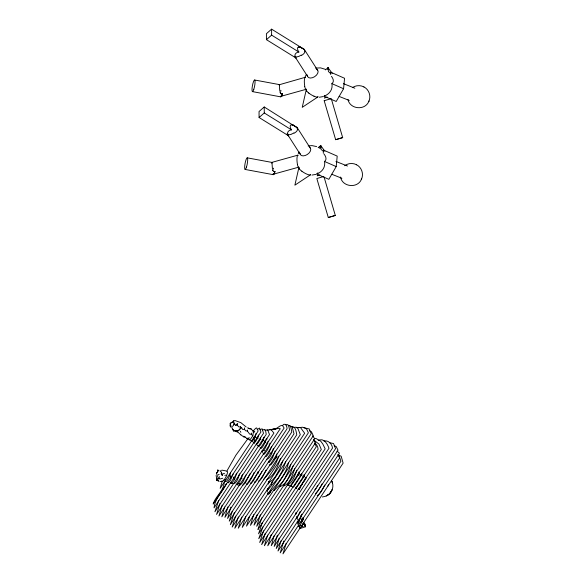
<?xml version="1.0" encoding="UTF-8"?>
<svg xmlns="http://www.w3.org/2000/svg" width="583" height="583" viewBox="0 0 583 583"><rect width="100%" height="100%" fill="white"/><g stroke="black" fill="none" stroke-linecap="round" stroke-linejoin="round"><path stroke-width="0.87" d="M265.265 456.343L265.812 456.759L266.686 456.052L268.792 453.1L271.693 446.352M296.047 514.104L296.069 512.552M297.243 128.479L297.17 128.974M304.603 50.67L304.537 51.1M300.682 515.715L300.646 518.047L302.366 520.896L300.179 525.305L299.057 526.646L298.751 526.034M249.56 437.869L246.755 438.431L245.428 437.214L243.672 436.842L243.687 436.193M251.827 440.697C253.831 441.032 255.871 435.727 256.032 433.417M230.474 472.908C229.687 475.415 227.377 482.811 224.761 481.696M233.666 483.533C236.574 483.846 238.826 476.763 239.409 473.811M290.553 485.391L290.881 485.982L296.23 478.322L298.627 474.081L298.926 471.931M267.276 492.249L267.371 489.319M258.4 445.667C259.894 448.014 263.188 439.72 263.676 437.92M271.736 162.876L271.816 162.402L297.891 155.144M268.632 461.255L268.727 462.217L269.557 462.137M361.533 179.068C363.952 173.931 361.591 167.234 356.505 164.734M368.886 101.231C371.313 96.1 368.952 89.403 363.865 86.903M216.125 475.371L216.927 480.385L218.691 480.858L218.173 481.106M304.843 523.709L305.23 526.835L301.52 528.06L299.924 528.234L299.975 527.644M295.909 487.526L296.062 488.445L302.788 478.432L303.86 476.624L304.188 474.343M252.621 435.669L251.244 434.226L249.597 434.065L247.338 430.961L245.734 430.852L244.379 429.277L242.652 429.518L241.486 427.361L238.578 430.509L233.725 431.063L233.79 430.349L232.515 429.314M233.455 473.33L230.321 480.56L228.47 482.79L227.713 482.25M243.672 436.842L240.735 434.816L240.786 434.342M254.64 443.364L252.279 441.287L246.755 438.431M269.448 493.677L270.067 492.125L269.448 493.677L267.677 494.173M323.259 153.118L323.543 150.115L337.207 156.106L336.216 166.585L328.841 179.324L316.707 174.004A13.657 11.58 5.4 0 0 324.491 161.44L336.216 166.585M330.685 74.537L330.896 72.277L344.56 78.275L343.576 88.754L336.202 101.486L324.068 96.166A13.657 11.58 5.4 0 0 331.851 83.609L343.576 88.754M298.817 488.306L298.788 489.45L306.228 477.82M301.477 473.739L301.083 475.662L294.379 485.974L293.548 487.096L292.396 486.82M278.514 456.146C276.393 465.438 269.353 472.682 263.385 479.773M268.544 484.087L268.668 482.892M266.795 439.611L266.897 438.715M263.91 438.125L264.019 437.148M301.389 475.276L301.549 473.87L300.464 474.722M254.531 481.908L254.771 482.454L256.935 480.29L261.067 473.068M236.443 473.156C235.882 476.428 233.834 482.841 230.686 483.023M276.808 453.924L275.693 457.524L273.609 461.474L270.825 464.891L269.295 464.928M230.263 424.176L230.307 423.127L233.083 422.209M305.827 477.878L305.536 479.226L302.504 482.906L302.22 484.517L300.864 485.617L300.602 487.169L299.21 488.226L298.868 489.429L298.051 489.611M240.859 428.199L240.429 426.362M279.119 84.797L305.252 77.306M280.445 458.566C277.807 466.32 274.418 475.56 266.759 479.729M247.338 430.961L247.476 430.021M275.14 450.943L272.684 457.546M240.32 427.15L238.753 426.8L237.376 425.357L237.682 423.411L235.583 425.182L233.892 424.162L233.375 425.707L231.713 426.661L232.398 429.088L233.725 431.063M273.449 448.327C272.574 452.109 270.454 458.056 266.948 459.266M304.676 475.932L304.537 476.756L302.708 476.398M244.379 429.277L244.62 427.842M254.144 442.213C254.137 444.873 258.925 436.478 258.378 435.005M251.244 434.226L251.455 433.06M285.67 461.809L282.412 470.612L278.244 478.031L267.378 490.325L267.604 488.459M260.696 437.41C260.178 439.604 258.065 444.166 256.36 444.173M270.053 443.102L269.055 446.614L267.145 450.375L264.908 453.436L263.72 454.208L263.487 453.538M266.263 438.875C266.518 440.121 260.856 451.869 260.156 447.686M268.187 441.214L265.578 447.511L263.589 450.389L261.905 451.402M296.703 470.124C295.319 475.553 292.083 482.841 287.455 485.202M242.572 474.219C241.632 477.637 239.919 483.453 236.647 484.284M216.512 472.973L216.359 473.724L217.729 471.793L216.512 472.973L216.803 474.402M221.285 470.685L220.09 470.94L221.511 472.354L221.176 473.986L222.247 475.415L222.954 473.811L224.521 473.403M293.089 465.926C290.436 473.258 287.485 484.043 279.6 486.732M294.772 468.725C292.564 474.846 290.108 483.139 283.987 485.945M246.019 474.934C243.986 478.847 242.339 487.556 236.21 484.371M306.235 89.833L302.242 107.338L317.83 96.989A7.04 1.683 32.5 0 0 317.954 96.494M298.875 167.664L294.881 185.168L310.469 174.82A7.04 1.683 32.5 0 0 310.601 174.616M267.859 489.487L267.393 489.633M282.813 460.978L279.796 468.892L275.103 477.105L272.334 480.21L268.566 482.578L268.552 481.631M271.438 484.611L272.123 481.798M290.859 464.454L288.774 470.576L285.014 478.067A13.934 3.053 -63.6 0 1 282.259 482.243L274.105 490.573L273.974 489.88M288.374 463.07C285.808 475.385 276.335 484.641 268.384 493.976L268.799 492.861M250.092 473.629L245.319 483.001L242.652 485.384M254.152 472.419L252.271 476.938L249.342 481.871L247.003 484.582L246.456 483.868M230.307 423.127L230.147 425.889L230.781 427.164M246.157 426.96L240.852 422.646L235.044 420.554L233.637 420.86L233.892 424.162M257.919 472.172L258.109 471.545M301.819 514.119C300.813 516.91 299.939 521.093 297.352 522.543L297.673 521.209M224.601 507.035L221.831 516.822L280.255 428.702C278.331 427.324 276.014 429.97 273.864 428.775L269.689 430.035M253.678 514.658L250.464 525.341L311.235 433.672L309.245 428.942L303.911 427.776M280.97 540.878L278.011 551.001L339.663 458.012L337.834 454.492M230.824 507.159L227.581 518.491L287.047 428.789C287.164 425.743 284.934 422.099 282.361 425.619M222.24 481.179L220.163 488.321L258.16 430.997L256.644 427.907L255.594 428.337L253.328 430.844M224.324 482.33C223.566 491.323 215.579 496.053 213.159 504.055L260.922 432.01L259.566 428.068L257.249 429.489M274.076 535.915L271.255 545.681L335.589 448.64L333.512 443.51L329.504 442.737M232.136 511.634L229.243 521.158L289.569 430.159C289.095 428.046 288.935 423.389 285.94 424.745M277.391 535.172L274.185 546.431L338.016 450.156L336.107 446.41L334.183 445.798M241.763 517.048L238.243 528.227L300.303 434.656L297.818 428.228L296.193 427.201L293.839 427.405M227.836 506.926L224.914 517.347L284.103 428.06L283.549 427.135C281.647 422.056 276.845 430.29 272.822 429.285M249.356 516.859L246.514 526.128L308.371 432.826L306.636 429.095L304.96 427.951L302.46 427.215L299.152 427.66M257.249 514.541L254.028 525.13L313.297 435.741L311.417 431.712L309.478 430.852M279.206 538.167L276.233 548.523L339.474 453.122L337.069 451.176M237.915 518.076L234.803 528.285L296.776 434.794C296.149 431.799 295.778 425.779 291.362 426.683M262.394 522.419L258.553 533.802L316.372 446.607L314.74 443.306M283.775 540.988L280.219 552.844L340.887 461.335L338.759 454.521M286.151 543.414L282.981 553.85L343.117 463.135L341.186 456.256L340.144 455.775L339.029 456.037M234.381 424.06L234.738 423.018M222.159 505.111L218.953 515.991L273.923 433.089L271.226 429.795L270.25 429.35L267.109 430.392M263.56 530.822L259.69 542.445L321.313 449.493L319.01 444.108L313.537 439.844M267.692 535.099L264.369 545.732L328.994 448.247C327.69 444.494 324.491 438.562 319.754 439.917L318.15 440.464M260.368 514.811L256.695 526.289L314.703 438.78L312.707 435.836M219.929 503.581L216.563 514.432L269.499 434.583L267.67 429.788L264.952 430.247M238.185 517.281L238.316 516.91M265.287 533.183L261.658 544.653L325.161 448.859L322.793 443.976L320.781 441.258L316.205 438.605L314.507 438.511M261.818 517.762L258.83 526.682A12.17 2.667 -63.6 0 0 257.963 529.539L315.527 442.708L313.574 439.983M271.212 534.691L267.757 545.79L332.507 448.116C332.077 443.86 328.222 439.925 323.813 441.018M235.59 516.144L232.172 527.083L294.021 433.788L292.134 426.771L289.904 425.933M266.016 470.109C264.033 473.702 262.139 479.51 258.59 481.084M245.691 516.611L242.244 527.396L304.654 433.264L300.434 427.485L296.558 427.689M234.41 512.493L230.329 524.693L291.77 432.01C291.136 429.729 291.347 425.328 288.432 425.24M300.077 511.568L298.256 515.758L296.186 518.425M301.651 522.528L303.233 517.697L302.562 518.192M262.853 527.017L258.757 538.685L318.107 449.158C317.822 446.767 316.758 443.925 314.346 443M299.808 522.798L302.366 520.896L303.145 519.008M263.968 440.26L262.722 441.025L263.385 439.436M324.724 485.041C322.756 488.831 320.971 493.393 317.181 495.674M218.72 500.44L214.923 511.743L266.242 434.328L265.629 430.997L264.624 429.372L262.379 430.065M321.43 485.107L321.954 483.926M305.113 76.883L306.235 74.704M327.303 69.341L328.047 67.679L332.237 73.429M319.95 147.171L320.694 145.51L324.877 151.259M347.964 99.467C349.88 109.349 365.111 110.777 368.813 101.398M340.538 177.028C342.228 187.092 357.707 188.739 361.453 179.236M368.696 101.653L369.003 100.976M361.343 179.484L361.642 178.813M303.583 522.674L301.907 526.296L303.204 526.536M261.527 472.077L261.752 471.596M257.832 472.456L253.372 480.756L251.258 483.249L250.69 483.533L250.464 482.986M226.444 483.351C222.925 491.957 214.996 498.013 214.048 507.88L263.523 433.256L262.095 428.789L259.814 429.758M233.637 420.86L231.262 422.806M297.527 475.123L298.241 473.76L299.516 473.775L297.527 475.123L299.123 475.138M327.77 486.273L328.674 484.553M321.262 485.435L318.245 490.573L315.476 493.648M317.728 485.348L316.941 486.718M272.589 457.721L270.155 461.328L268.727 462.217M226.765 471.217L235.904 455.177L248.161 438.336M330.896 72.277L330.335 73.254L328.411 71.534L328.047 67.679L325.482 69.902M323.543 150.115L322.982 151.084L321.051 149.365L320.694 145.51L318.129 147.732M219.091 477.637L219.674 476.639M298.256 153.599L299.254 151.944M296.317 512.749L295.457 513.82M316.015 488.197L314.849 489.786M269.776 492.73L271.117 490.704M302.366 520.896L303.532 519.213L303.298 517.901M301.061 527.214L301.972 526.493M298.868 489.429L300.267 487.913M241.486 427.361L238.578 430.509L235.386 430.4M267.378 489.727L268.865 488.255M303.138 48.71L271.591 29.15L266.409 33.697L266.438 39.666L295.982 57.987L295.341 56.733A4.526 3.338 -0.3 0 1 298.875 52.025A5.05 2.594 48.7 0 1 298.088 47.245A5.05 2.594 48.7 0 1 302.73 48.68M266.438 39.666L271.62 35.126L271.591 29.15M295.778 126.905L264.23 106.981L259.049 111.528L259.085 117.504L288.621 135.817L287.987 134.564A4.526 3.338 -0.3 0 1 291.522 129.856A5.05 2.594 48.7 0 1 290.808 125.017A5.05 2.594 48.7 0 1 295.647 126.781M259.085 117.504L264.267 112.956L264.23 106.981M217.998 470.408L217.583 470.707L217.882 470.087M344.655 165.732C348.015 163.131 352.897 162.737 356.621 164.792M352.394 87.625C355.725 85.256 360.389 84.987 363.974 86.962M271.241 429.875L271.707 429.591M273.704 459.579L276.021 458.26L276.969 456.474L276.378 454.66M226.896 471.181C229.411 471.654 223.092 483.708 221.81 480.953M299.334 56.114L299.968 55.8A5.896 2.667 -33.5 0 0 301.214 55.057M291.952 133.959L292.608 133.631A5.896 2.667 -33.5 0 0 293.861 132.888M269.944 453.465L271.357 452.845M327.289 97.077L324.789 97.806M319.827 174.958L317.465 175.629M339.226 138.637L335.655 139.68L324.184 100.699L330.51 98.833M335.655 139.68L342.731 137.595L339.16 138.637M334.948 215.557L335.371 215.426L328.295 217.51L316.831 178.536L323.849 176.467M328.295 217.51L334.533 215.681M219.179 474.438L217.787 474.89L217.67 476.697L218.61 478.701L220.396 478.927L222.757 478.228M335.312 215.448L324.155 177.298M218.61 478.701L216.548 479.255L216.927 480.385M324.702 100.553L324.206 100.699M267.714 493.728L269.492 493.211M281.851 96.064L306.068 89.33M274.491 173.902L298.707 167.168M342.666 137.61L331.261 98.622M323.179 96.574L319.346 97.237M315.826 174.404L311.985 175.068M223.449 480.203L225.861 479.612M230.147 425.889L231.028 425.685M217.823 478.883L219.39 478.534M300.478 525.363L301.907 526.296M275.446 428.964L273.23 429.372M238.913 483.65L240.385 483.38M315.498 68.124L320.526 67.868L325.38 69.341M308.137 145.954L311.971 145.604L316.642 146.581M322.341 496.964L325.314 496.359L328.608 494.486L326.32 495.944L328.193 494.945L329.723 493.794L332.055 489.786L330.874 492.183L329.052 494.107C332.929 491.003 334.095 484.954 331.487 480.691L332.521 482.979L332.135 481.901M304.355 524.336L302.737 524.54L304.29 522.813L305.23 526.835M281.042 93.703L282.347 93.608A7.615 1.428 -79.5 0 1 281.523 95.619M273.412 174.033A5.662 1.064 -79.5 0 0 274.17 173.442A7.615 1.428 -79.5 0 0 274.987 171.438L273.689 171.54A9.743 7.266 -7.8 0 0 273.42 171.533L273.296 171.191A5.903 0.525 74.4 0 1 272.363 168.108L272.028 163.349M224.703 475.276L226.277 475.218M263.224 450.608L264.514 450.564M256.593 438.11L258.32 438.059M231.087 483.183L232.551 483.161M259.61 439.589L260.944 439.626M287.885 485.515L290.523 485.719L291.777 486.667M219.864 481.441L221.649 481.58M235.583 425.182L237.376 425.357M254.217 432.389L251.149 428.928L249.371 428.709L247.739 427.616M295.967 126.846L295.916 126.839A5.903 2.434 -32.6 0 1 297.213 128.275M221.904 470.131L226.015 470.911M248.118 428.403L251.149 428.928M254.589 80.002L279.191 84.564L279.359 85.329M252.475 91.611L280.736 96.858M247.236 157.84L271.831 162.402L272.006 163.167M245.122 169.449L273.376 174.689M234.366 430.64L238.01 431.719M295.523 488.314L296.754 488.612M253.037 431.019L254.756 431.442M230.868 483.074L232.151 483.453M240.079 485.063L239.628 484.662M343.321 83.609L354.828 88.201M339.131 96.414L349.232 100.444M335.961 161.447L347.475 166.031M331.778 174.251L341.878 178.281M216.891 480.13L218.691 480.858M235.525 431.231L238.396 432.528L240.735 434.816M244.27 436.536L245.428 437.214M271.62 35.126L298.875 52.025M264.267 112.956L291.522 129.856M319.105 147.776L320.118 148.461M262.984 453.1L264.201 453.953M305.069 524.919L303.903 523.949L305.157 525.261M256.228 444.304L259.049 446.687M232.398 429.088L233.324 429.926M256.09 437.585L255.092 436.536L254.356 436.55L253.576 438.146L254.735 441.091M264.624 441.032L265.892 442.679M296.353 516.676L297.25 517.923L297.323 519.577M299.924 528.234L298.627 525.021M304.348 49.497L317.669 70.303M307.671 76.548L294.692 56.274A13.664 7.025 48.7 0 0 295.982 57.979M296.995 127.327L310.309 148.133M287.142 133.835A3.17 1.625 48.7 0 0 287.332 134.105L300.311 154.386M297.818 524.197L297.702 522.062L298.481 523.308M297.272 521.552L298.037 522.864L297.702 522.062M261.869 450.994L262.561 452.313M301.549 473.87L302.132 475.138M267.327 442.803L267.918 444.115M240.407 431.223L240.859 432.36M268.581 481.682L268.989 482.826M305.12 477.951L305.514 479.277M221.511 472.354L222.247 475.415M230.059 474.948L230.737 477.871M299.094 519.562L299.502 521.399M249.531 439.327L249.633 439.815L250.69 438.89L252.891 435.734L253.474 431.129A10.224 2.237 -63.6 0 0 253.204 431.427M233.521 477.083L233.921 479.277M328.047 67.679L328.324 69.421M320.694 145.51L320.963 147.259M262.445 439.261L262.722 441.025M241.449 475.968L241.872 478.73M279.388 85.519L279.716 90.27A5.903 0.525 74.4 0 0 280.642 93.338L280.78 93.732A9.743 7.266 -7.8 0 1 281.042 93.674M258.422 471.509L258.517 473.199M324.498 98.097A3.374 0.561 0.5 0 1 325.015 97.864M298.197 47.318A3.032 2.237 -0.3 0 1 302.307 48.666M303.488 49.045A5.903 2.434 -32.6 0 1 304.574 50.43A5.903 2.434 -32.6 0 0 303.444 49.023M304.967 51.02A5.881 3.403 -21.6 0 1 301.469 55.392M298.868 56.303A5.896 2.653 -33.5 0 1 297.483 56.748A5.896 2.667 -33.5 0 1 295.829 56.864A5.903 2.718 -34.4 0 1 295.377 56.697M281.939 95.393A5.903 0.525 74.4 0 1 281.523 95.612A5.662 1.064 -79.5 0 1 280.722 96.151M280.94 91.123A5.67 0.612 87.5 0 1 280.897 90.358M282.347 93.608A5.903 1.108 -79.5 0 1 280.452 96.567M324.724 95.663A11.879 5.866 30.1 0 1 324.148 96.122M331.465 76.307A12.279 6.063 30.1 0 1 331.924 83.558M306.789 91.101A7.018 1.756 31.1 0 1 306.388 89.585M308.655 92.959A6.989 1.749 30.6 0 1 306.68 91.057M309.238 93.382A6.887 1.669 31 0 1 308.684 92.959M309.187 93.382A6.741 1.596 31.1 0 0 313.005 95.743A6.675 1.509 31.2 0 0 313.982 96.18M313.931 96.115A6.785 1.538 31.2 0 0 317.072 97.121A6.967 1.654 32 0 0 317.822 96.989M304.778 86.371A6.151 1.392 85.4 0 1 305.193 77.371M306.366 89.148A5.888 1.304 85.2 0 1 304.712 86.554M280.131 92.77A4.168 2.944 -78.8 0 1 280.08 92.522M316.438 69.224A5.99 3.68 -33.9 0 1 314.594 76.708A5.99 3.68 -33.9 0 1 307.401 74.967M317.203 175.877A3.374 0.561 0.5 0 1 317.662 175.694M291.857 124.959A3.032 2.237 -0.3 0 1 294.816 126.241M297.614 128.85A5.881 3.403 -21.6 0 1 294.109 133.223M288.468 134.695A5.896 2.667 -33.5 0 0 290.166 134.586A5.896 2.653 -33.5 0 0 291.515 134.141M288.461 134.629A5.903 2.718 -34.4 0 1 288.024 134.535M287.361 134.083A5.845 2.769 -39 0 1 287.23 133.981M288.629 135.817A13.664 7.025 48.7 0 1 287.332 134.112M274.6 173.494A5.903 0.525 74.4 0 1 274.17 173.442M273.58 168.953A5.67 0.612 87.5 0 1 273.544 168.188M274.987 171.438A5.903 1.108 -79.5 0 1 272.982 173.967M317.888 172.801A11.879 5.866 30.1 0 1 316.788 173.953M323.893 153.861A12.279 6.063 30.1 0 1 324.563 161.396M299.436 168.932A7.018 1.756 31.1 0 1 299.028 167.416M299.327 168.888A6.989 1.749 30.6 0 0 301.302 170.79A6.887 1.669 31 0 0 301.877 171.213M301.826 171.213A6.741 1.596 31.1 0 0 305.652 173.581A6.675 1.509 31.2 0 0 306.622 174.018A6.785 1.538 31.2 0 0 309.711 174.951A6.967 1.654 32 0 0 310.469 174.82M297.425 164.209A6.151 1.392 85.4 0 1 297.017 157.833A6.151 1.392 85.4 0 1 298.146 155.231M298.839 167.132A5.888 1.304 85.2 0 1 297.352 164.384M272.771 170.6A4.168 2.944 -78.8 0 1 272.727 170.36M309.398 147.193A5.99 3.68 -33.9 0 1 307.285 154.517A5.99 3.68 -33.9 0 1 300.012 153.227M217.78 470.109L217.517 471.713L218.895 470.503L217.772 470.168M253.816 89.279A5.903 1.108 -79.5 0 0 254.698 80.046A5.903 1.108 -79.5 0 0 252.089 88.099A5.903 1.108 -79.5 0 0 253.816 89.279M246.456 167.117A5.903 1.108 -79.5 0 0 247.338 157.876A5.903 1.108 -79.5 0 0 244.729 165.936A5.903 1.108 -79.5 0 0 246.456 167.117"/></g></svg>
